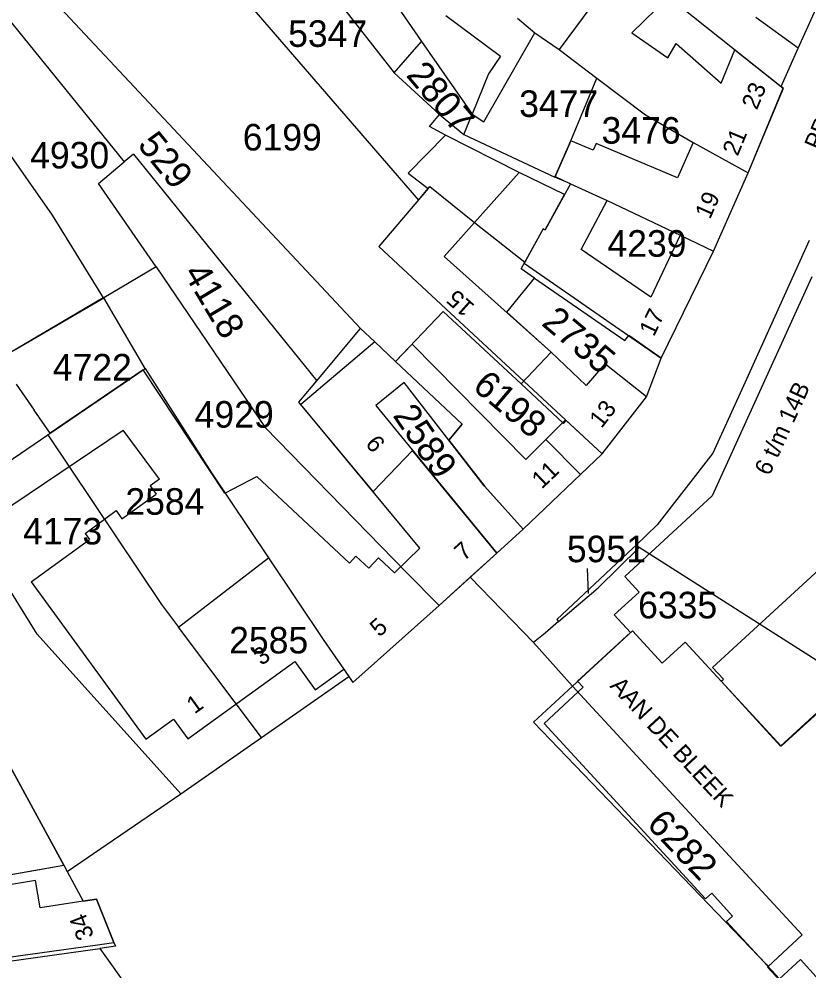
# Model space of a CAD drawing. Extents: x 191922 to 199923, y 328959 to 333350.
# Drawn here: x 196579.9 to 196660.1, y 331121.7 to 331218.4 of the extents above; entities that cross this region are included whole.
import ezdxf

# ---------------------------------------------------------------- set-up
doc = ezdxf.new("R2010")
doc.units = 0
for name, color, linetype in [('bouwvlak', 7, 'Continuous'), ('enkelbestemming', 7, 'Continuous'), ('Level 6', 7, 'Continuous'), ('maatvoering - maximum aantal wooneenheden', 7, 'Continuous'), ('Maatvoering_symbolen', 7, 'Continuous'), ('recreatiewoning', 7, 'Continuous')]:
    doc.layers.add(name, color=color, linetype=linetype)

msp = doc.modelspace()

# ---------------------------------------------------------------- linework, layer by layer
at = {"layer": 'bouwvlak'}
msp.add_line((196637.594, 331162.598), (196637.685, 331160.055), dxfattribs=at)
at = {"layer": 'Level 6'}
for p, q in [((196604.841, 331239.334), (196620.776, 331216.138)), ((196599.939, 331236.087), (196617.973, 331212.96)), ((196593.155, 331231.593), (196620.44, 331200.04)), ((196659.019, 331215.46), (196663.149, 331224.587)), ((196580.597, 331223.28), (196614.574, 331186.998)), ((196576.857, 331220.806), (196590.571, 331203.91)), ((196645.86, 331220.676), (196657.292, 331211.579)), ((196623.223, 331218.794), (196628.782, 331214.671)), ((196630.497, 331218.52), (196632.265, 331217.044)), ((196627.075, 331208.001), (196632.265, 331217.044)), ((196632.265, 331217.044), (196634.728, 331215.328)), ((196617.973, 331212.96), (196620.776, 331216.138)), ((196620.776, 331216.138), (196625.9, 331208.756)), ((196634.728, 331215.328), (196638.572, 331212.428)), ((196657.292, 331211.579), (196659.019, 331215.46)), ((196628.782, 331214.671), (196627.582, 331212.853)), ((196617.973, 331212.96), (196622.59, 331208.742)), ((196627.582, 331212.853), (196625.9, 331208.756)), ((196635.918, 331206.047), (196638.572, 331212.428)), ((196638.572, 331212.428), (196643.518, 331208.696)), ((196653.932, 331202.798), (196657.511, 331211.405)), ((196657.511, 331211.405), (196657.292, 331211.579)), ((196621.579, 331207.527), (196622.59, 331208.742)), ((196622.59, 331208.742), (196625.058, 331206.706)), ((196625.058, 331206.706), (196625.9, 331208.756)), ((196625.9, 331208.756), (196627.075, 331208.001)), ((196643.518, 331208.696), (196648.347, 331205.903)), ((196623.183, 331206.632), (196621.579, 331207.527)), ((196630.684, 331202.852), (196623.183, 331206.632)), ((196625.058, 331206.706), (196634.301, 331202.366)), ((196634.301, 331202.366), (196635.918, 331206.047)), ((196648.347, 331205.903), (196653.932, 331202.798)), ((196591.513, 331204.69), (196590.571, 331203.91)), ((196591.513, 331204.69), (196610.139, 331181.687)), ((196587.932, 331201.724), (196590.571, 331203.91)), ((196635.301, 331200.612), (196630.684, 331202.852)), ((196635.898, 331201.696), (196634.301, 331202.366)), ((196650.405, 331194.851), (196653.932, 331202.798)), ((196593.801, 331193.243), (196587.932, 331201.724)), ((196620.44, 331200.04), (196621.608, 331201.409)), ((196621.608, 331201.409), (196626.132, 331197.744)), ((196635.898, 331201.696), (196639.611, 331200.008)), ((196633.324, 331197.02), (196635.301, 331200.612)), ((196639.611, 331200.008), (196647.024, 331196.465)), ((196626.132, 331197.744), (196631.245, 331193.72)), ((196633.122, 331197.131), (196631.245, 331193.72)), ((196633.122, 331197.131), (196633.324, 331197.02)), ((196647.024, 331196.465), (196650.405, 331194.851)), ((196660.154, 331195.941), (196653.647, 331181.556)), ((196645.111, 331183.983), (196650.405, 331194.851)), ((196630.874, 331193.045), (196631.245, 331193.72)), ((196593.801, 331193.243), (196588.479, 331190.115)), ((196593.801, 331193.243), (196604.894, 331176.94)), ((196632.253, 331192.091), (196630.874, 331193.045)), ((196629.412, 331188.634), (196632.253, 331192.091)), ((196632.253, 331192.091), (196641.4, 331185.766)), ((196579.568, 331184.892), (196588.479, 331190.115)), ((196592.689, 331182.936), (196588.479, 331190.115)), ((196622.956, 331188.708), (196618.126, 331183.647)), ((196630.876, 331181.355), (196622.956, 331188.708)), ((196633.932, 331184.577), (196629.412, 331188.634)), ((196610.139, 331181.687), (196614.574, 331186.998)), ((196614.574, 331186.998), (196616.017, 331185.637)), ((196641.4, 331185.766), (196641.83, 331186.268)), ((196645.111, 331183.983), (196641.83, 331186.268)), ((196616.017, 331185.637), (196618.126, 331183.647)), ((196630.876, 331181.355), (196633.932, 331184.577)), ((196643.625, 331180.038), (196645.111, 331183.983)), ((196582.812, 331176.202), (196592.689, 331182.936)), ((196592.689, 331182.936), (196599.439, 331172.32)), ((196618.126, 331183.647), (196624.877, 331177.278)), ((196608.307, 331179.494), (196610.139, 331181.687)), ((196635.112, 331177.422), (196630.876, 331181.355)), ((196653.647, 331181.556), (196650.37, 331174.313)), ((196639.108, 331174.26), (196643.625, 331180.038)), ((196615.834, 331170.428), (196608.307, 331179.494)), ((196624.877, 331177.278), (196623.551, 331175.634)), ((196635.112, 331177.422), (196635.186, 331177.356)), ((196635.186, 331177.356), (196635.469, 331177.637)), ((196635.469, 331177.637), (196639.108, 331174.26)), ((196577.873, 331172.831), (196582.812, 331176.202)), ((196582.812, 331176.202), (196594.344, 331158.942)), ((196604.894, 331176.94), (196619.22, 331162.195)), ((196623.551, 331175.634), (196627.194, 331170.93)), ((196619.854, 331174.599), (196615.834, 331170.428)), ((196628.396, 331164.152), (196619.854, 331174.599)), ((196631.081, 331166.596), (196639.108, 331174.26)), ((196650.37, 331174.313), (196644.714, 331167.054)), ((196599.439, 331172.32), (196605.214, 331163.694)), ((196627.194, 331170.93), (196631.081, 331166.596)), ((196628.396, 331164.152), (196631.081, 331166.596)), ((196644.714, 331167.054), (196642.545, 331164.96)), ((196581.708, 331155.945), (196575.211, 331166.325)), ((196642.238, 331164.664), (196634.498, 331157.442)), ((196638.703, 331160.658), (196642.865, 331164.756)), ((196642.545, 331164.96), (196642.238, 331164.664)), ((196642.865, 331164.756), (196642.545, 331164.96)), ((196664.4, 331151.026), (196642.865, 331164.756)), ((196596.073, 331156.645), (196605.214, 331163.694)), ((196605.214, 331163.694), (196610.836, 331155.298)), ((196625.713, 331161.721), (196628.396, 331164.152)), ((196619.22, 331162.195), (196622.546, 331158.851)), ((196622.546, 331158.851), (196625.713, 331161.721)), ((196632.137, 331155.079), (196625.713, 331161.721)), ((196634.675, 331157.22), (196638.703, 331160.658)), ((196594.344, 331158.942), (196596.073, 331156.645)), ((196613.796, 331151.037), (196622.546, 331158.851)), ((196634.675, 331157.22), (196633.309, 331156.054)), ((196634.498, 331157.442), (196634.675, 331157.22)), ((196596.323, 331139.716), (196581.708, 331155.945)), ((196604.509, 331145.442), (196596.073, 331156.645)), ((196633.309, 331156.054), (196632.137, 331155.079)), ((196610.836, 331155.298), (196613.374, 331151.645)), ((196632.137, 331155.079), (196636.102, 331150.664)), ((196604.509, 331145.442), (196613.374, 331151.645)), ((196613.374, 331151.645), (196613.796, 331151.037)), ((196636.102, 331150.664), (196659.422, 331125.385)), ((196596.323, 331139.716), (196604.509, 331145.442)), ((196577.945, 331144.353), (196584.435, 331132.458)), ((196584.774, 331131.824), (196596.323, 331139.716)), ((196557.739, 331127.869), (196584.435, 331132.458)), ((196584.435, 331132.458), (196584.774, 331131.824)), ((196584.774, 331131.824), (196586.391, 331128.805)), ((196586.391, 331128.805), (196587.76, 331129.01)), ((196587.76, 331129.01), (196589.508, 331124.618)), ((196659.422, 331125.385), (196655.989, 331122.179)), ((196578.643, 331122.689), (196588.092, 331124.016)), ((196589.66, 331124.236), (196588.092, 331124.016)), ((196588.092, 331124.016), (196591.202, 331119.634)), ((196589.508, 331124.618), (196589.66, 331124.236)), ((196655.843, 331122.329), (196655.989, 331122.179)), ((196655.989, 331122.179), (196655.91, 331122.105)), ((196655.91, 331122.105), (196657.636, 331120.239))]:
    msp.add_line(p, q, dxfattribs=at)
for points in [[(196664.4, 331151.026), (196663.63, 331150.318), (196657.312, 331144.545), (196647.556, 331155.129), (196645.224, 331152.981), (196642.203, 331156.287), (196636.102, 331150.664)], [(196655.843, 331122.329), (196632.124, 331146.998), (196636.102, 331150.664)]]:
    msp.add_lwpolyline(points, dxfattribs=at)
at = {"layer": 'recreatiewoning'}
for p, q in [((196652.277, 331226.9), (196642.113, 331217.042)), ((196659.021, 331215.456), (196663.149, 331224.586)), ((196637.948, 331219.674), (196634.728, 331215.328)), ((196659.019, 331215.46), (196654.729, 331218.587)), ((196642.113, 331217.042), (196645.782, 331214.49)), ((196645.782, 331214.49), (196646.626, 331215.938)), ((196646.626, 331215.938), (196651.211, 331211.913)), ((196634.728, 331215.328), (196638.572, 331212.427)), ((196651.211, 331211.913), (196652.572, 331215.309)), ((196652.572, 331215.309), (196657.512, 331211.404)), ((196638.572, 331212.427), (196643.518, 331208.696)), ((196653.934, 331202.797), (196657.518, 331211.418)), ((196643.518, 331208.696), (196648.347, 331205.903)), ((196623.183, 331206.632), (196619.412, 331202.766)), ((196630.684, 331202.852), (196623.183, 331206.632)), ((196578.127, 331205.808), (196583.241, 331198.507)), ((196635.918, 331206.047), (196634.331, 331202.435)), ((196638.185, 331205.094), (196635.918, 331206.047)), ((196638.497, 331205.801), (196638.185, 331205.094)), ((196646.761, 331202.287), (196638.497, 331205.801)), ((196648.347, 331205.903), (196646.761, 331202.287)), ((196619.412, 331202.766), (196621.439, 331201.211)), ((196626.132, 331197.744), (196630.684, 331202.852)), ((196634.331, 331202.435), (196635.898, 331201.696)), ((196650.413, 331194.847), (196653.934, 331202.797)), ((196621.439, 331201.211), (196621.608, 331201.409)), ((196621.608, 331201.409), (196626.132, 331197.744)), ((196635.898, 331201.696), (196633.324, 331197.02)), ((196621.439, 331201.211), (196616.416, 331195.324)), ((196636.986, 331195.02), (196639.611, 331200.008)), ((196639.611, 331200.008), (196647.024, 331196.465)), ((196583.241, 331198.507), (196585.909, 331194.171)), ((196623.079, 331194.318), (196626.132, 331197.744)), ((196633.122, 331197.131), (196631.194, 331193.628)), ((196633.324, 331197.02), (196633.122, 331197.131)), ((196647.024, 331196.465), (196644.07, 331190.165)), ((196616.416, 331195.324), (196623.232, 331188.997)), ((196644.07, 331190.165), (196636.986, 331195.02)), ((196645.111, 331183.983), (196650.413, 331194.847)), ((196585.909, 331194.171), (196588.439, 331190.092)), ((196633.932, 331184.577), (196623.079, 331194.318)), ((196631.194, 331193.628), (196645.111, 331183.983)), ((196588.439, 331190.092), (196572.562, 331180.785)), ((196623.232, 331188.997), (196635.396, 331177.704)), ((196616.017, 331185.637), (196608.501, 331179.26)), ((196618.126, 331183.647), (196616.017, 331185.637)), ((196619.795, 331185.396), (196618.126, 331183.647)), ((196631.342, 331173.68), (196619.795, 331185.396)), ((196637.493, 331181.2), (196633.932, 331184.577)), ((196624.877, 331177.278), (196618.126, 331183.647)), ((196639.367, 331183.39), (196637.493, 331181.2)), ((196643.625, 331180.038), (196639.367, 331183.39)), ((196592.474, 331182.801), (196583.026, 331176.35)), ((196600.766, 331170.253), (196592.474, 331182.801)), ((196579.583, 331181.329), (196581.403, 331178.697)), ((196618.994, 331181.519), (196616.115, 331179.165)), ((196627.133, 331171.009), (196618.994, 331181.519)), ((196639.108, 331174.26), (196643.625, 331180.038)), ((196620.599, 331164.672), (196608.501, 331179.26)), ((196616.115, 331179.165), (196628.396, 331164.152)), ((196583.026, 331176.35), (196581.403, 331178.697)), ((196623.551, 331175.634), (196624.877, 331177.278)), ((196633.379, 331175.702), (196635.396, 331177.704)), ((196635.396, 331177.704), (196639.108, 331174.26)), ((196576.73, 331167.412), (196590.47, 331176.656)), ((196594.141, 331171.672), (196590.47, 331176.656)), ((196633.379, 331175.702), (196631.342, 331173.68)), ((196636.902, 331172.154), (196633.379, 331175.702)), ((196631.081, 331166.596), (196639.108, 331174.26)), ((196594.141, 331171.672), (196593.212, 331170.994)), ((196600.766, 331170.253), (196604.039, 331171.962)), ((196613.437, 331163.154), (196604.039, 331171.962)), ((196593.212, 331170.994), (196593.813, 331170.17)), ((196631.081, 331166.596), (196627.133, 331171.009)), ((196590.327, 331167.654), (196593.813, 331170.17)), ((196586.595, 331166.168), (196589.741, 331168.489)), ((196589.741, 331168.489), (196590.327, 331167.654)), ((196581.114, 331161.244), (196587.021, 331165.55)), ((196586.595, 331166.168), (196587.021, 331165.55)), ((196618.025, 331162.171), (196620.598, 331164.671)), ((196613.437, 331163.154), (196614.1, 331163.862)), ((196614.1, 331163.862), (196615.413, 331162.631)), ((196615.413, 331162.631), (196616.405, 331163.689)), ((196618.025, 331162.171), (196616.405, 331163.689)), ((196584.435, 331132.458), (196577.945, 331144.353)), ((196561.05, 331128.438), (196581.381, 331131.933)), ((196581.381, 331131.933), (196584.435, 331132.458)), ((196581.553, 331130.921), (196565.34, 331128.132)), ((196582.023, 331128.151), (196581.553, 331130.921)), ((196586.391, 331128.805), (196582.023, 331128.151)), ((196587.76, 331129.01), (196586.391, 331128.805)), ((196589.508, 331124.618), (196587.76, 331129.01)), ((196578.556, 331123.081), (196587.855, 331124.386)), ((196587.855, 331124.386), (196589.508, 331124.618))]:
    msp.add_line(p, q, dxfattribs=at)
for points in [[(196660.421, 331192.229), (196650.272, 331170.008), (196641.408, 331161.809), (196642.865, 331160.213), (196640.336, 331157.899), (196641.995, 331156.099), (196636.621, 331151.16), (196637.189, 331150.542), (196633.22, 331146.872), (196649.625, 331129.047), (196650.244, 331129.615), (196652.368, 331127.303), (196651.748, 331126.737), (196657.111, 331120.93), (196659.247, 331122.901), (196661.149, 331120.799), (196661.586, 331121.186), (196669.758, 331116.418), (196673.007, 331119.417), (196673.318, 331119.083)], [(196695.129, 331179.334), (196657.219, 331144.563), (196651.199, 331151.164), (196651.424, 331151.374), (196650.335, 331152.551), (196661.162, 331162.503), (196661.067, 331162.606), (196672.164, 331186.912)], [(196612.87, 331152.37), (196613.796, 331151.037), (196622.546, 331158.851), (196628.396, 331164.152)], [(196581.114, 331161.244), (196592.755, 331145.278), (196595.551, 331147.302), (196597.013, 331145.298), (196607.89, 331153.167)], [(196607.89, 331153.167), (196609.942, 331150.285), (196611.637, 331151.492), (196612.87, 331152.37)]]:
    msp.add_lwpolyline(points, dxfattribs=at)

# ---------------------------------------------------------------- texts
at = {"layer": 'enkelbestemming'}
for s, p in [('5347', (196607.212, 331215.602)), ('3477', (196630.683, 331208.487)), ('3476', (196639.047, 331205.769)), ('6199', (196602.604, 331205.078)), ('4930', (196581.005, 331203.251)), ('4239', (196639.649, 331194.284)), ('4722', (196583.303, 331181.708)), ('4929', (196597.718, 331176.919)), ('2584', (196590.676, 331168.067)), ('4173', (196580.287, 331165.051)), ('5951', (196635.527, 331163.247)), ('6335', (196642.764, 331157.543)), ('2585', (196601.22, 331153.977))]:
    msp.add_text(s, height=2.7, dxfattribs=at).set_placement(p)
for s, rotation, p in [('2807', 310.61994, (196619.108, 331212.683)), ('529', 309.24481, (196591.828, 331205.606)), ('4118', 300.74747, (196596.516, 331192.616)), ('2735', 319.90832, (196632.839, 331187.402)), ('6198', 319.76702, (196625.826, 331180.903)), ('2589', 304.19864, (196617.78, 331178.146)), ('6282', 313.74673, (196643.532, 331136.537))]:
    msp.add_text(s, height=2.7, rotation=rotation, dxfattribs=at).set_placement(p)
at = {"layer": 'maatvoering - maximum aantal wooneenheden'}
for s, rotation, p in [('23', 67.46393, (196654.829, 331209.117)), ('21', 67.46393, (196652.877, 331204.422)), ('19', 66.15394, (196650.062, 331198.006)), ('15', 138.08094, (196626.252, 331189.32)), ('17', 63.99917, (196644.358, 331186.087)), ('6 t/m 14B', 65.46114, (196656.105, 331171.948)), ('13', 51.9942, (196639.043, 331176.774)), ('9', 129.23293, (196617.178, 331175.338)), ('11', 43.66213, (196632.978, 331170.62)), ('7', 42.16188, (196625.079, 331163.306)), ('5', 41.75266, (196616.48, 331155.579)), ('3', 35.88411, (196604.5, 331152.689)), ('1', 35.88411, (196597.705, 331147.773)), ('34', 111.66304, (196587.522, 331125.279))]:
    msp.add_text(s, height=1.75, rotation=rotation, dxfattribs=at).set_placement(p)
at = {"layer": 'Maatvoering_symbolen'}
for s, rotation, p in [('PRES. ROOSEVELTSTRAAT', 66.84657, (196661.189, 331205.017)), ('AAN DE BLEEK', 312.72884, (196639.824, 331150.622))]:
    msp.add_text(s, height=1.75, rotation=rotation, dxfattribs=at).set_placement(p)

doc.saveas('drawing.dxf')
